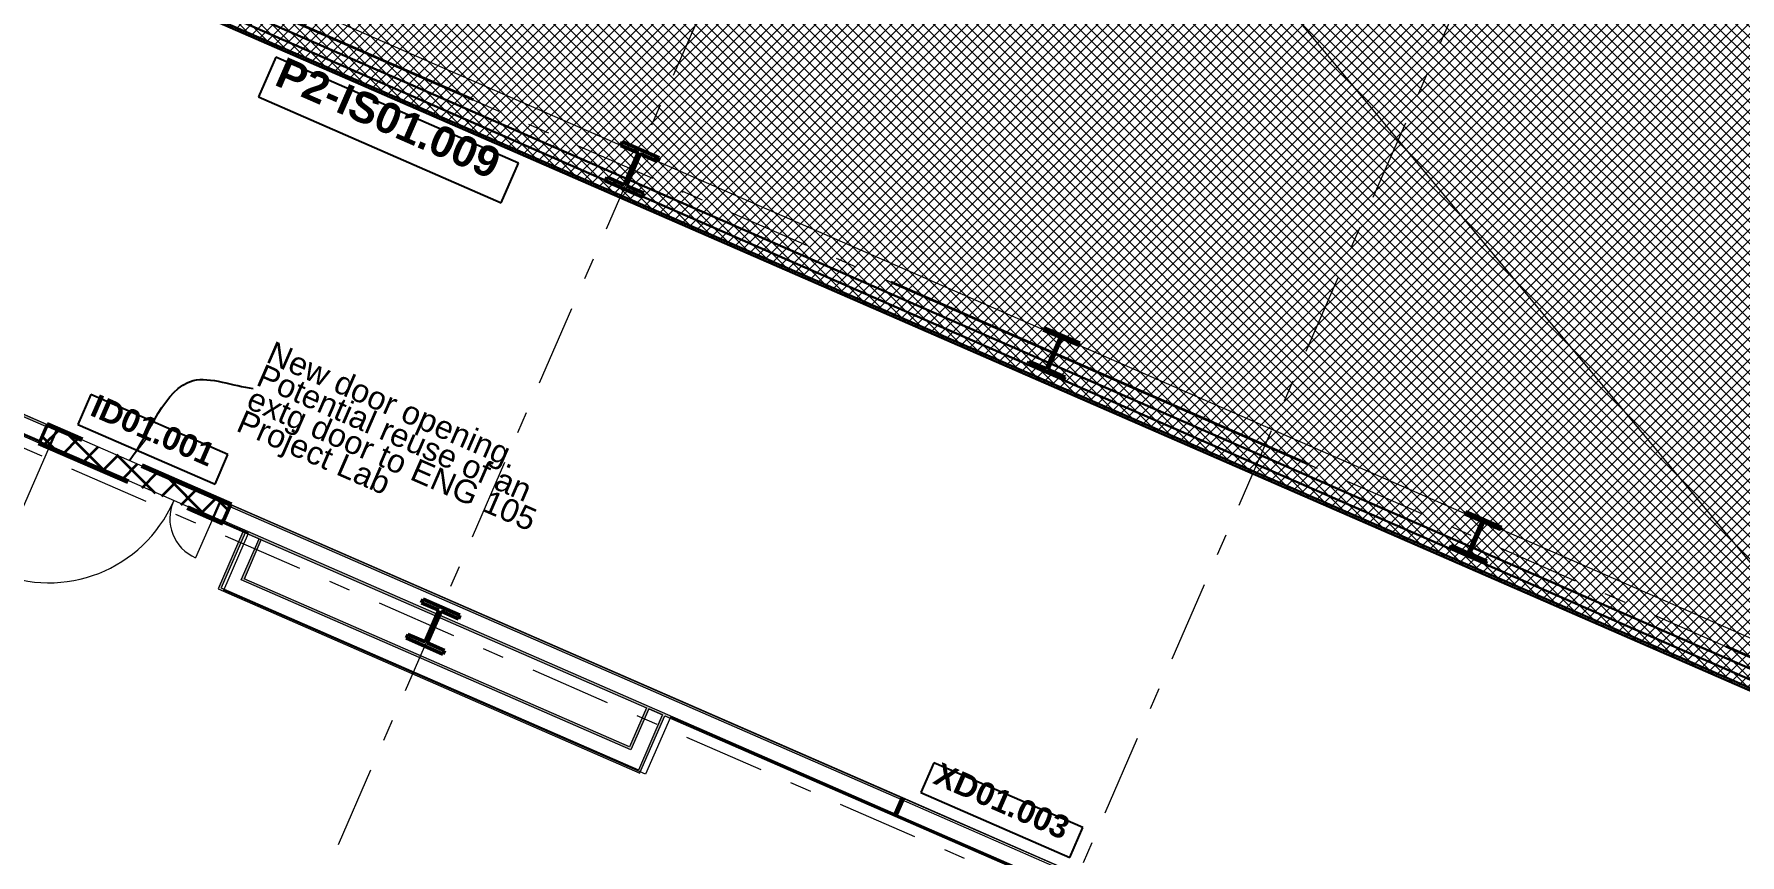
# Model space of a CAD drawing. Header units: millimetres. Extents: x -50172 to 258853, y -59787 to 25069.
# Drawn here: x 205611 to 216733, y -8943 to -3596 of the extents above; entities that cross this region are included whole.
import ezdxf
from ezdxf.enums import TextEntityAlignment as Align

# ---------------------------------------------------------------- set-up
doc = ezdxf.new("R2010")
doc.units = ezdxf.units.MM
doc.header["$MEASUREMENT"] = 0
for name, pattern in [('DGN Style 4', [5938.379518, 2967.335175, -1483.667587, 3.709169, -1483.667587]), ('Double Dashed', [1093.611073, 529.166651, -211.666656, 141.111112, -211.666656]), ('Long Dashed', [1058.333302, 634.99999, -423.333311])]:
    doc.linetypes.add(name, pattern=pattern)
for name, color, linetype in [('A-15-M_Column_Int', 7, 'Continuous'), ('A-15-MG_Structural_Grid', 7, 'Continuous'), ('A-20-M_Floor_Slab', 7, 'Continuous'), ('A-25-M_Wall_Ext_Existing_HUB', 7, 'Continuous'), ('A-25-M_Wall_Int', 7, 'Continuous'), ('ArchiCAD Window Markers', 7, 'Continuous'), ('ArchiCAD Windows', 7, 'Continuous'), ('New_A-05-M_Gross_Int_Circulation', 7, 'Continuous'), ('New_A-35-M_FFE-Zone', 7, 'Continuous'), ('New_ArchiCAD Door Markers', 7, 'Continuous'), ('New_ArchiCAD Doors', 7, 'Continuous'), ('New_ArchiCAD Windows', 7, 'Continuous')]:
    doc.layers.add(name, color=color, linetype=linetype)
for name, color, linetype, lineweight, true_color in [('A-15-M_Column_Int_Pen_No__28', 7, 'Continuous', 50, 0x2a2a2a), ('A-15-MG_Structural_Grid_Pen_No__163', 7, 'Continuous', 0, 0x750077), ('A-25-M_Wall_Int_Pen_No__102', 7, 'Continuous', 15, 0xcccccc), ('A-25-M_Wall_Int_Pen_No__107', 7, 'Continuous', 15, 0xa6a6a6), ('ArchiCAD Windows_Pen_No__43', 7, 'Continuous', 30, 0x444444), ('New_A-05-M_Gross_Int_Circulation_Pen_No__74', 7, 'Continuous', 20, 0x606060), ('New_A-25-M_Wall_Int_Pen_No__27', 7, 'Continuous', 50, 0x2a2a2a), ('New_A-35-M_FFE-Zone_Pen_No__74', 7, 'Continuous', 20, 0x606060), ('New_ArchiCAD Doors_Pen_No__43', 7, 'Continuous', 30, 0x444444), ('New_ArchiCAD Doors_Pen_No__63', 7, 'Continuous', 20, 0x606060), ('New_ArchiCAD Windows_Pen_No__23', 7, 'Continuous', 30, 0x2a2a2a)]:
    doc.layers.add(name, color=color, linetype=linetype, lineweight=lineweight, true_color=true_color)
for name, color, linetype, lineweight in [('A-15-MG_Structural_Grid_Pen_No__8', 7, 'Continuous', 35), ('A-20-M_Floor_Slab_Pen_No__89', 8, 'Continuous', 20), ('A-25-M_Wall_Int_Pen_No__1', 7, 'Continuous', 13), ('A-95-H_Fill_Plan.Fill_Pen_No__1', 7, 'Continuous', 13), ('ArchiCAD Window Markers_Pen_No__1', 7, 'Continuous', 13), ('ArchiCAD Window Markers_Pen_No__5', 7, 'Continuous', 25), ('Demolished_A-25-M_Wall_Int_Pen_No__175', 1, 'Continuous', 35), ('Demolished_A-25-M_Wall_Int_Pen_No__177', 1, 'Continuous', 70), ('New_A-95-P_Text_1_50_GA_Pen_No__1', 7, 'Continuous', 13), ('New_A-95-P_Text_1_50_GA_Pen_No__85', 8, 'Continuous', 20), ('New_ArchiCAD Door Markers_Pen_No__1', 7, 'Continuous', 13), ('New_ArchiCAD Door Markers_Pen_No__5', 7, 'Continuous', 25), ('New_ArchiCAD Doors_Pen_No__1', 7, 'Continuous', 13), ('New_ArchiCAD Windows_Pen_No__1', 7, 'Continuous', 13), ('New_ArchiCAD Zone Stamps_Pen_No__9', 7, 'Continuous', 13)]:
    doc.layers.add(name, color=color, linetype=linetype, lineweight=lineweight)
doc.styles.add('GENERATED_STYLE_1', font='')
doc.styles.add('GENERATED_STYLE_2', font='')
doc.styles.add('GENERATED_STYLE_3', font='')
doc.styles.add('GENERATED_STYLE_4', font='')
doc.styles.get('GENERATED_STYLE_1').set_extended_font_data('Arial', bold=True)
doc.styles.get('GENERATED_STYLE_2').set_extended_font_data('Swis721 BT', bold=True)
doc.styles.get('GENERATED_STYLE_3').set_extended_font_data('Arial')
doc.styles.get('GENERATED_STYLE_4').set_extended_font_data('Swis721 BT')
doc.dimstyles.new('GENERATED_STYLE__2', dxfattribs={"dimtxt": 0.18, "dimasz": 182.4, "dimexe": 0.18, "dimexo": 0.0625, "dimgap": 0.09, "dimtad": 0, "dimtih": 1, "dimtoh": 1, "dimdec": 4, "dimzin": 0, "dimdsep": 46, "dimcen": 0.09, "dimadec": 0, "dimazin": 0, "dimtfac": 1, "dimtdec": 4, "dimtmove": 0, "dimatfit": 3, "dimldrblk": 'ARROWHEAD_5', "dimfxl": 1, "dimtolj": 1, "dimtzin": 0, "dimarcsym": 0})
pattern_1 = [(286.3, (0, 0), (-3213820, 11866500), [3000, -14992680]), (309.93, (992000, -2522800), (-1760680, 765780), [4670, -4288600]), (111.49, (-168200, -712500), (765800, 1760700), [7100, -2708200]), (111.49, (-238700, -1062700), (765800, 1760700), [7100, -2708200]), (111.49, (-566500, -1578300), (765800, 1760700), [7100, -2708200]), (111.49, (-655700, -1708100), (765800, 1760700), [7100, -2708200]), (111.494, (-465300, -1834400), (765800, 1760700), [7100, -2708200]), (111.494, (-104200, -1931700), (765800, 1760700), [7100, -2708200]), (111.494, (257800, -2002000), (765800, 1760700), [7100, -2708200]), (183.06, (-194600, -886000), (2526450, 994900), [11200, -4282100]), (183.06, (-349700, -1079650), (2526450, 994900), [11200, -4282100]), (183.06, (116350, -2076500), (2526450, 994900), [11200, -4282100]), (111.49, (-350400, -1231700), (765800, 1760700), [7100, -2708200]), (111.49, (-502900, -1720200), (765800, 1760700), [7100, -2708200]), (111.494, (-274000, -1895900), (765800, 1760700), [7100, -2708200]), (111.494, (322000, -2155100), (765800, 1760700), [7100, -2708200]), (48.06, (-367140, -1412600), (765780, 1760680), [10500, -6061050]), (48.06, (-236400, -1671930), (765780, 1760680), [10520, -6061050]), (48.06, (-93300, -549600), (765800, 1760700), [10500, -6061050]), (48.06, (189050, -378800), (765800, 1760700), [10500, -6061050]), (48.06, (50600, -207200), (765800, 1760700), [10500, -6061050]), (48.06, (563700, -450600), (765800, 1760700), [10500, -6061050]), (48.06, (904800, -517960), (765780, 1760680), [10500, -6061050]), (48.06, (1265960, -877540), (765780, 1760680), [10500, -6061050]), (48.06, (1482600, -916100), (765780, 1760680), [10520, -6061050]), (48.06, (1273060, -1199550), (765780, 1760680), [10520, -6061050]), (48.06, (1211900, -1491860), (765780, 1760680), [10520, -6061050]), (48.06, (943500, -1689000), (765780, 1760680), [10520, -6061050]), (48.06, (1016600, -1999200), (765780, 1760680), [10520, -6061050]), (48.06, (801000, -2133260), (765780, 1760680), [10520, -6061050]), (48.06, (807600, -2293060), (765780, 1760680), [10520, -6061050]), (48.06, (630500, -2291960), (765780, 1760680), [10520, -6061050]), (48.06, (151700, -1607900), (765780, 1760680), [10520, -6061050]), (48.06, (70000, -1177460), (765780, 1760680), [10500, -6061050]), (48.06, (631750, -935800), (765780, 1760680), [10500, -6061050]), (48.06, (986700, -1181300), (765780, 1760680), [10500, -6061050]), (48.06, (850600, -1436000), (765780, 1760680), [10520, -6061050]), (48.06, (409300, -1365550), (765780, 1760680), [10500, -6061050]), (48.06, (488700, -1638000), (765780, 1760680), [10520, -6061050]), (48.06, (565600, -1787900), (765780, 1760680), [10520, -6061050]), (48.06, (297900, -886800), (765780, 1760680), [10500, -6061050]), (48.06, (277700, -629950), (765800, 1760700), [10500, -6061050]), (111.494, (551400, -2107800), (765800, 1760700), [7100, -2708200]), (111.494, (998900, -2140500), (765800, 1760700), [7100, -2708200]), (111.49, (707000, -1598400), (765800, 1760700), [7100, -2708200]), (111.494, (1193500, -1658100), (765800, 1760700), [7100, -2708200]), (111.49, (691100, -1191600), (765800, 1760700), [7100, -2708200]), (111.49, (1263300, -1334100), (765800, 1760700), [7100, -2708200]), (111.49, (979600, -866500), (765800, 1760700), [7100, -2708200]), (111.49, (1307600, -730700), (765800, 1760700), [7100, -2708200]), (111.49, (640400, -526600), (765800, 1760700), [7100, -2708200]), (111.49, (694500, -717200), (765800, 1760700), [7100, -2708200]), (111.49, (314700, -283700), (765800, 1760700), [7100, -2708200]), (111.49, (167600, -528500), (765800, 1760700), [7100, -2708200]), (111.49, (12400, -430600), (765800, 1760700), [7100, -2708200]), (111.49, (67100, -748000), (765800, 1760700), [7100, -2708200]), (111.49, (344000, -1091200), (765800, 1760700), [7100, -2708200]), (111.49, (29600, -939300), (765800, 1760700), [7100, -2708200]), (111.49, (438400, -757700), (765800, 1760700), [7100, -2708200]), (111.49, (-42600, -1373600), (765800, 1760700), [7100, -2708200]), (169.023, (65740, -1702860), (-7808487, 1302433), [10530, -17691000]), (169.023, (1133700, -1883880), (-7808487, 1302433), [10530, -17691000]), (169.023, (1445740, -1224800), (-7808487, 1302433), [10530, -17691000]), (169.023, (1047320, -1405880), (-7808487, 1302433), [10530, -17691000]), (169.023, (180300, -1357830), (-7808487, 1302433), [10530, -17691000]), (169.023, (-432670, -1577200), (-7808487, 1302433), [10530, -17691000]), (169.023, (223600, -966600), (-7808487, 1302433), [10530, -17691000]), (169.023, (1136430, -1014340), (-7808487, 1302433), [10530, -17691000]), (169.023, (1524220, -1021000), (-7808487, 1302433), [10530, -17691000]), (169.023, (1135220, -608810), (-7808487, 1302433), [10530, -17691000]), (169.023, (893470, -721350), (-7808487, 1302433), [10530, -17691000]), (169.023, (840820, -1017380), (-7808487, 1302433), [10530, -17691000]), (169.023, (46180, -1841170), (-7808487, 1302433), [10530, -17691000]), (169.023, (407640, -1861700), (-7808487, 1302433), [10530, -17691000]), (169.023, (845750, -1951000), (-7808487, 1302433), [10530, -17691000]), (48.06, (1350950, -1429200), (765780, 1760680), [10520, -6061050]), (48.06, (1140700, -2005970), (765780, 1760680), [10520, -6061050]), (48.06, (978100, -2309850), (765780, 1760680), [10520, -6061050]), (48.06, (198750, -158600), (765800, 1760700), [10500, -6061050]), (48.06, (458460, -261400), (765800, 1760700), [10500, -6061050]), (48.06, (772750, -448730), (765780, 1760680), [10500, -6061050]), (48.06, (1481360, -686060), (765780, 1760680), [10520, -6061050]), (48.06, (1667650, -817700), (765780, 1760680), [10520, -6061050]), (48.06, (1651400, -901750), (765780, 1760680), [10520, -6061050])]

# ---------------------------------------------------------------- blocks, each defined once
blk = doc.blocks.new('Controls Teaching 1_INB 1209_30_3', base_point=(206524, -13413))
at = {"layer": 'New_A-35-M_FFE-Zone_Pen_No__74', "linetype": 'Continuous'}
for p, q in [((205360, -6127), (201846, -14187)), ((207008, -6846), (205360, -6127)), ((206847, -7218), (207008, -6846)), ((209597, -8418), (206847, -7218)), ((209759, -8045), (209597, -8418)), ((212756, -9352), (209759, -8045)), ((211322, -12640), (212756, -9352)), ((212069, -12966), (211322, -12640)), ((209989, -17738), (212069, -12966)), ((201846, -14187), (209989, -17738))]:
    blk.add_line(p, q, dxfattribs=at)
at = {"layer": 'New_ArchiCAD Zone Stamps_Pen_No__9'}
for tag, height, style, p in [('ROOM_NAME', 250, 'GENERATED_STYLE_1', (205485, -11764)), ('zoneNameLine2', 250, 'GENERATED_STYLE_1', (205296, -12196)), ('ROOM_NUMBER', 200, 'GENERATED_STYLE_3', (205108, -12616)), ('measuredAreaCode', 200, 'GENERATED_STYLE_3', (204951, -12977)), ('ROOM_HOLES_PRM', 200, 'GENERATED_STYLE_3', (205258, -13111)), ('DUMMY_649', 200, 'GENERATED_STYLE_3', (205748, -13324)), ('DUMMY_650', 133, 'GENERATED_STYLE_3', (206027, -13431))]:
    blk.add_attdef(tag, text='', height=height, rotation=336.4404, dxfattribs=dict(at, style=style)).set_placement(p, align=Align.TOP_LEFT)
blk = doc.blocks.new('Hub Circulation-First_INB 1250_31_3', base_point=(202027, -3160))
at = {"layer": 'New_A-05-M_Gross_Int_Circulation_Pen_No__74', "linetype": 'Continuous'}
for p, q in [((217654, -8245), (183044, 6847)), ((200586, -3912), (216515, -10858))]:
    blk.add_line(p, q, dxfattribs=at)
at = {"layer": 'New_ArchiCAD Zone Stamps_Pen_No__9'}
for tag, height, style, p in [('ROOM_NAME', 250, 'GENERATED_STYLE_1', (200924, -1483)), ('zoneNameLine2', 250, 'GENERATED_STYLE_1', (200735, -1915)), ('ROOM_NUMBER', 200, 'GENERATED_STYLE_3', (200547, -2335)), ('measuredAreaCode', 200, 'GENERATED_STYLE_3', (200390, -2695)), ('DUMMY_649', 200, 'GENERATED_STYLE_3', (200697, -2830)), ('DUMMY_650', 200, 'GENERATED_STYLE_3', (201327, -3104)), ('DUMMY_651', 133, 'GENERATED_STYLE_3', (201606, -3210))]:
    blk.add_attdef(tag, text='', height=height, rotation=336.4404, dxfattribs=dict(at, style=style)).set_placement(p, align=Align.TOP_LEFT)
blk = doc.blocks.new('Slab_3_3', base_point=(169201, -115))
at = {"layer": 'A-20-M_Floor_Slab_Pen_No__89', "linetype": 'Continuous', "flags": 128}
blk.add_lwpolyline([(169201, -115), (176350, 6537), (176265, 6629), (179497, 9637), (183786, 7767), (187908, 17220), (201699, 11206), (197247, 997), (217780, -7956), (215006, -14318), (212121, -13060), (210007, -17909)], close=True, dxfattribs=at)
blk = doc.blocks.new('Simple Window Opening[1]_3', base_point=(168559, 0))
at = {"layer": 'New_ArchiCAD Windows_Pen_No__1', "linetype": 'Continuous'}
for p, q in [((217793, -8278), (217664, -8222)), ((217898, -8324), (217793, -8278)), ((218005, -8371), (217898, -8324)), ((218099, -8412), (218005, -8371)), ((216644, -10914), (216515, -10858)), ((216749, -10960), (216644, -10914)), ((216856, -11006), (216749, -10960)), ((216950, -11047), (216856, -11006))]:
    blk.add_line(p, q, dxfattribs=at)
at = {"layer": 'New_ArchiCAD Windows_Pen_No__23', "linetype": 'Continuous'}
for p, q in [((217664, -8222), (216515, -10858)), ((218099, -8412), (216950, -11047))]:
    blk.add_line(p, q, dxfattribs=at)
blk = doc.blocks.new('Wall_50_3', base_point=(213194, -19661))
at = {"layer": 'New_ArchiCAD Windows', "color": 251, "linetype": 'Continuous', "lineweight": 20, "true_color": 0x606060}
blk.add_blockref('Simple Window Opening[1]_3', (168559, 0), dxfattribs=at)
blk = doc.blocks.new('Door Stamp 17[1]_3', base_point=(206242, -6520))
at = {"layer": 'New_ArchiCAD Door Markers_Pen_No__5', "linetype": 'Continuous'}
for p, q in [((205980, -5945), (205895, -6139)), ((206875, -6335), (205980, -5945)), ((205895, -6139), (206791, -6529)), ((205895, -6139), (206791, -6529)), ((206791, -6529), (206875, -6335))]:
    blk.add_line(p, q, dxfattribs=at)
at = {"layer": 'New_ArchiCAD Door Markers_Pen_No__1', "style": 'GENERATED_STYLE_2'}
blk.add_attdef('AC_WIDO_ID', text='', height=150, rotation=336.4404, dxfattribs=at).set_placement((205949, -6117), align=Align.BOTTOM_LEFT)
blk = doc.blocks.new('Double Door Asymmetric 19[1]_3', base_point=(168559, 0))
at = {"layer": 'New_ArchiCAD Doors_Pen_No__1', "linetype": 'Continuous'}
for p, q in [((205648, -6244), (205688, -6153)), ((205688, -6153), (205694, -6139)), ((205642, -6258), (205648, -6244)), ((206889, -6676), (206895, -6662)), ((206843, -6782), (206849, -6768)), ((206849, -6768), (206889, -6676))]:
    blk.add_line(p, q, dxfattribs=at)
at = {"layer": 'New_ArchiCAD Doors_Pen_No__43', "linetype": 'Continuous'}
for p, q in [((205642, -6258), (205694, -6139)), ((205700, -6142), (205648, -6261)), ((205700, -6142), (205694, -6139)), ((205761, -6168), (205700, -6142)), ((205709, -6287), (205761, -6168)), ((205648, -6261), (205642, -6258)), ((205648, -6261), (205709, -6287)), ((206828, -6633), (206776, -6752)), ((206888, -6660), (206828, -6633)), ((206836, -6779), (206888, -6660)), ((206843, -6782), (206895, -6662)), ((206888, -6660), (206895, -6662)), ((206776, -6752), (206836, -6779)), ((206836, -6779), (206843, -6782))]:
    blk.add_line(p, q, dxfattribs=at)
at = {"layer": 'New_ArchiCAD Doors_Pen_No__63', "linetype": 'Continuous'}
for p, q in [((205709, -6287), (205355, -7098)), ((206776, -6752), (206664, -7009))]:
    blk.add_line(p, q, dxfattribs=at)
for centre, radius, start, end in [((205709, -6287), 884, 246.4404, 336.4404), ((206776, -6752), 280, 156.4404, 246.4404)]:
    blk.add_arc(centre, radius, start, end, dxfattribs=at)
at = {"layer": 'New_ArchiCAD Door Markers'}
ref = blk.add_blockref('Door Stamp 17[1]_3', (206242, -6520), dxfattribs=at)
ref.add_attrib('AC_WIDO_ID', 'ID01.001', dxfattribs={"layer": 'New_ArchiCAD Door Markers_Pen_No__1', "color": 7, "height": 150, "rotation": 336.4404, "style": 'GENERATED_STYLE_2'}).set_placement((205949, -6117), align=Align.BOTTOM_LEFT)
blk = doc.blocks.new('Door Stamp 17[2]_3', base_point=(211794, -8941))
at = {"layer": 'New_ArchiCAD Door Markers_Pen_No__5', "linetype": 'Continuous'}
for p, q in [((211477, -8343), (211392, -8537)), ((212448, -8766), (211477, -8343)), ((211392, -8537), (212363, -8960)), ((211392, -8537), (212363, -8960)), ((212363, -8960), (212448, -8766))]:
    blk.add_line(p, q, dxfattribs=at)
at = {"layer": 'New_ArchiCAD Door Markers_Pen_No__1', "style": 'GENERATED_STYLE_2'}
blk.add_attdef('AC_WIDO_ID', text='', height=150, rotation=336.4404, dxfattribs=at).set_placement((211446, -8516), align=Align.BOTTOM_LEFT)
blk = doc.blocks.new('Simple Door Opening[2]_3', base_point=(168559, 0))
at = {"layer": 'New_ArchiCAD Doors_Pen_No__1', "linetype": 'Continuous'}
for p, q in [((211269, -8586), (211229, -8678)), ((211275, -8572), (211269, -8586)), ((211229, -8678), (211223, -8692)), ((212411, -9084), (212371, -9176)), ((212417, -9071), (212411, -9084)), ((212371, -9176), (212365, -9190))]:
    blk.add_line(p, q, dxfattribs=at)
at = {"layer": 'New_ArchiCAD Door Markers'}
ref = blk.add_blockref('Door Stamp 17[2]_3', (211794, -8941), dxfattribs=at)
ref.add_attrib('AC_WIDO_ID', 'XD01.003', dxfattribs={"layer": 'New_ArchiCAD Door Markers_Pen_No__1', "color": 7, "height": 150, "rotation": 336.4404, "style": 'GENERATED_STYLE_2'}).set_placement((211446, -8516), align=Align.BOTTOM_LEFT)
blk = doc.blocks.new('Wall_58_3', base_point=(216515, -10858))
at = {"layer": 'A-25-M_Wall_Int_Pen_No__107', "linetype": 'Continuous'}
for points in [[(204733, -5736), (205688, -6153), (205694, -6139), (204739, -5723)], [(204693, -5828), (204687, -5842), (205642, -6258), (205648, -6244)], [(206889, -6676), (211269, -8586), (211275, -8572), (206895, -6662)], [(206849, -6768), (206843, -6782), (211223, -8692), (211229, -8678)]]:
    blk.add_hatch(color=256, dxfattribs=at).paths.add_polyline_path(points)
at = {"layer": 'Demolished_A-25-M_Wall_Int_Pen_No__175', "linetype": 'Continuous'}
h = blk.add_hatch(dxfattribs=at)
h.set_pattern_fill('Concrete_Block_0003', color=256, style=0, pattern_type=2)
h.set_pattern_definition([(45, (168558.73, 0), (-91.92388, 91.92388), []), (135, (168558.73, 0), (91.92388, 91.92388), [])])
h.paths.add_polyline_path([(205642, -6258), (206843, -6782), (206849, -6768), (206889, -6676), (206895, -6662), (205694, -6139), (205688, -6153), (205648, -6244)])
at = {"layer": 'A-25-M_Wall_Int_Pen_No__1', "linetype": 'Continuous'}
for p, q in [((205688, -6153), (204733, -5736)), ((204693, -5828), (205648, -6244)), ((205648, -6244), (205688, -6153)), ((205688, -6153), (205694, -6139)), ((205642, -6258), (205648, -6244)), ((206889, -6676), (206895, -6662)), ((206843, -6782), (206849, -6768)), ((206849, -6768), (206889, -6676)), ((206849, -6768), (211229, -8678)), ((211269, -8586), (206889, -6676)), ((211275, -8572), (211254, -8564)), ((211223, -8692), (211202, -8683))]:
    blk.add_line(p, q, dxfattribs=at)
at = {"layer": 'A-25-M_Wall_Int_Pen_No__1', "linetype": 'Continuous', "flags": 128}
for points in [[(205694, -6139), (204739, -5723)], [(205324, -6119), (205642, -6258)], [(211275, -8572), (206895, -6662)], [(206843, -6782), (209604, -7986)], [(209618, -7992), (209709, -8032)], [(209723, -8038), (211223, -8692)]]:
    blk.add_lwpolyline(points, dxfattribs=at)
at = {"layer": 'Demolished_A-25-M_Wall_Int_Pen_No__177', "linetype": 'Long Dashed'}
for p, q in [((206895, -6662), (205694, -6139)), ((205642, -6258), (206843, -6782)), ((211275, -8572), (211223, -8692))]:
    blk.add_line(p, q, dxfattribs=at)
at = {"layer": 'New_A-25-M_Wall_Int_Pen_No__27', "linetype": 'Continuous'}
blk.add_line((211275, -8572), (211223, -8692), dxfattribs=at)
at = {"layer": 'New_ArchiCAD Doors', "color": 251, "linetype": 'Continuous', "lineweight": 20, "true_color": 0x606060}
for name in ['Double Door Asymmetric 19[1]_3', 'Simple Door Opening[2]_3']:
    blk.add_blockref(name, (168559, 0), dxfattribs=at)
blk = doc.blocks.new('Window 19')
at = {"layer": 'ArchiCAD Windows_Pen_No__43', "linetype": 'Continuous'}
for p, q in [((-10441, 15), (10441, 15)), ((-10391, 0), (10391, 0)), ((10391, -50), (-10391, -50)), ((-10426, -115), (10426, -115))]:
    blk.add_line(p, q, dxfattribs=at)
blk = doc.blocks.new('Window Stamp 18_5')
at = {"layer": 'ArchiCAD Window Markers_Pen_No__5', "linetype": 'Continuous'}
for p, q in [((863, -190), (-863, -190)), ((-863, -190), (-863, -472)), ((863, -472), (863, -190)), ((-863, -472), (863, -472)), ((-863, -472), (863, -472))]:
    blk.add_line(p, q, dxfattribs=at)
at = {"layer": 'ArchiCAD Window Markers_Pen_No__1', "style": 'GENERATED_STYLE_2'}
blk.add_attdef('AC_WIDO_ID', text='', height=200, dxfattribs=at).set_placement((-785, -413), align=Align.BOTTOM_LEFT)
blk = doc.blocks.new('Wall_60_3', base_point=(182925, 6899))
at = {"layer": 'ArchiCAD Window Markers'}
ref = blk.add_blockref('Window Stamp 18_5', (208055, -3917), dxfattribs=dict(at, rotation=336.4403490338821))
ref.add_attrib('AC_WIDO_ID', 'P2-IS01.009', dxfattribs={"layer": 'ArchiCAD Window Markers_Pen_No__1', "color": 7, "height": 200, "rotation": 336.4403, "style": 'GENERATED_STYLE_2'}).set_placement((207146, -3978), align=Align.BOTTOM_LEFT)
at = {"layer": 'ArchiCAD Windows', "color": 251, "linetype": 'Continuous', "lineweight": 20, "true_color": 0x606060, "zscale": 1000, "rotation": 156.4403490338821}
blk.add_blockref('Window 19', (208009, -4023), dxfattribs=at)
blk = doc.blocks.new('Wall_138_3', base_point=(209775, -7919))
at = {"layer": 'A-25-M_Wall_Int_Pen_No__107', "linetype": 'Continuous'}
for points in [[(209604, -7986), (209494, -8239), (209501, -8259), (209618, -7992)], [(209561, -8410), (209723, -8038), (209709, -8032), (209553, -8390)]]:
    blk.add_hatch(color=256, dxfattribs=at).paths.add_polyline_path(points)
at = {"layer": 'A-25-M_Wall_Int_Pen_No__1', "linetype": 'Continuous'}
for p, q in [((209618, -7992), (209501, -8259)), ((209553, -8390), (209709, -8032))]:
    blk.add_line(p, q, dxfattribs=at)
at = {"layer": 'A-25-M_Wall_Int_Pen_No__1', "linetype": 'Continuous', "flags": 128}
for points in [[(209604, -7986), (209494, -8239)], [(209709, -8032), (209618, -7992)], [(209561, -8410), (209723, -8038)]]:
    blk.add_lwpolyline(points, dxfattribs=at)
blk = doc.blocks.new('Wall_139_3', base_point=(209561, -8410))
at = {"layer": 'A-25-M_Wall_Int_Pen_No__107', "linetype": 'Continuous'}
for points in [[(206811, -7211), (209561, -8410), (209553, -8390), (206831, -7203)], [(209494, -8239), (206982, -7144), (206962, -7151), (209501, -8259)]]:
    blk.add_hatch(color=256, dxfattribs=at).paths.add_polyline_path(points)
at = {"layer": 'A-25-M_Wall_Int_Pen_No__1', "linetype": 'Continuous'}
for p, q in [((206831, -7203), (209553, -8390)), ((209501, -8259), (206962, -7151))]:
    blk.add_line(p, q, dxfattribs=at)
at = {"layer": 'A-25-M_Wall_Int_Pen_No__1', "linetype": 'Continuous', "flags": 128}
for points in [[(206811, -7211), (209561, -8410)], [(209494, -8239), (206982, -7144)]]:
    blk.add_lwpolyline(points, dxfattribs=at)
blk = doc.blocks.new('Wall_140_3', base_point=(206811, -7211))
at = {"layer": 'A-25-M_Wall_Int_Pen_No__107', "linetype": 'Continuous'}
for points in [[(206973, -6839), (206811, -7211), (206831, -7203), (206987, -6845)], [(206982, -7144), (207092, -6891), (207078, -6885), (206962, -7151)]]:
    blk.add_hatch(color=256, dxfattribs=at).paths.add_polyline_path(points)
at = {"layer": 'A-25-M_Wall_Int_Pen_No__1', "linetype": 'Continuous'}
for p, q in [((206987, -6845), (206831, -7203)), ((206962, -7151), (207078, -6885))]:
    blk.add_line(p, q, dxfattribs=at)
at = {"layer": 'A-25-M_Wall_Int_Pen_No__1', "linetype": 'Continuous', "flags": 128}
for points in [[(206973, -6839), (206811, -7211)], [(207092, -6891), (206973, -6839)], [(206982, -7144), (207092, -6891)]]:
    blk.add_lwpolyline(points, dxfattribs=at)
blk = doc.blocks.new('Wall_205_3', base_point=(211223, -8692))
at = {"layer": 'A-25-M_Wall_Int_Pen_No__1', "linetype": 'Continuous'}
for p, q in [((212411, -9084), (211269, -8586)), ((211229, -8678), (212371, -9176))]:
    blk.add_line(p, q, dxfattribs=at)
at = {"layer": 'A-25-M_Wall_Int_Pen_No__1', "linetype": 'Continuous', "flags": 128}
for points in [[(211275, -8572), (211223, -8692)], [(212417, -9071), (211275, -8572)], [(211223, -8692), (212365, -9190)], [(212365, -9190), (212417, -9071)]]:
    blk.add_lwpolyline(points, dxfattribs=at)
blk = doc.blocks.new('Universal Columns Column 19')
at = {"layer": 'A-15-M_Column_Int', "linetype": 'Continuous', "lineweight": 0, "true_color": 0xffffff}
h = blk.add_hatch(dxfattribs=at)
h.set_pattern_fill('613_01__a5_STUCCO_0001', style=0, pattern_type=2)
h.set_pattern_definition(pattern_1)
h.paths.add_polyline_path([(-127.3, -127.05), (127.3, -127.05), (127.3, -112.85), (4.3, -112.85), (4.3, 112.85), (127.3, 112.85), (127.3, 127.05), (-127.3, 127.05), (-127.3, 112.85), (-4.3, 112.85), (-4.3, -112.85), (-127.3, -112.85)])
at = {"layer": 'A-15-M_Column_Int_Pen_No__28', "linetype": 'Continuous'}
for p, q in [((127.3, 127.05), (-127.3, 127.05)), ((-127.3, 127.05), (-127.3, 112.85)), ((-127.3, 112.85), (-4.3, 112.85)), ((-4.3, 112.85), (-4.3, -112.85)), ((4.3, -112.85), (4.3, 112.85)), ((4.3, 112.85), (127.3, 112.85)), ((127.3, 112.85), (127.3, 127.05)), ((-4.3, -112.85), (-127.3, -112.85)), ((-127.3, -112.85), (-127.3, -127.05)), ((-127.3, -127.05), (127.3, -127.05)), ((127.3, -112.85), (4.3, -112.85)), ((127.3, -127.05), (127.3, -112.85))]:
    blk.add_line(p, q, dxfattribs=at)
blk = doc.blocks.new('Universal Columns Column 19_2')
at = {"layer": 'A-15-M_Column_Int', "linetype": 'Continuous', "lineweight": 0, "true_color": 0xffffff}
h = blk.add_hatch(dxfattribs=at)
h.set_pattern_fill('613_01__a5_STUCCO_0001', style=0, pattern_type=2)
h.set_pattern_definition(pattern_1)
h.paths.add_polyline_path([(-130.65, -138.15), (130.65, -138.15), (130.65, -112.85), (7.65, -112.85), (7.65, 112.85), (130.65, 112.85), (130.65, 138.15), (-130.65, 138.15), (-130.65, 112.85), (-7.65, 112.85), (-7.65, -112.85), (-130.65, -112.85)])
at = {"layer": 'A-15-M_Column_Int_Pen_No__28', "linetype": 'Continuous'}
for p, q in [((130.65, 138.15), (-130.65, 138.15)), ((-130.65, 138.15), (-130.65, 112.85)), ((-130.65, 112.85), (-7.65, 112.85)), ((-7.65, 112.85), (-7.65, -112.85)), ((7.65, -112.85), (7.65, 112.85)), ((7.65, 112.85), (130.65, 112.85)), ((130.65, 112.85), (130.65, 138.15)), ((-7.65, -112.85), (-130.65, -112.85)), ((-130.65, -112.85), (-130.65, -138.15)), ((-130.65, -138.15), (130.65, -138.15)), ((130.65, -112.85), (7.65, -112.85)), ((130.65, -138.15), (130.65, -112.85))]:
    blk.add_line(p, q, dxfattribs=at)
blk = doc.blocks.new('Standard grid marker')
at = {"layer": 'A-15-MG_Structural_Grid_Pen_No__163', "linetype": 'Double Dashed'}
blk.add_line((1000, 0), (29726, 0), dxfattribs=at)
at = {"layer": 'A-15-MG_Structural_Grid_Pen_No__163', "style": 'GENERATED_STYLE_4'}
for tag, p in [('AC_MarkerText_1_0', (-500, 41)), ('AC_MarkerText_1_1', (31226, 41))]:
    blk.add_attdef(tag, text='', height=350, rotation=90, dxfattribs=at).set_placement(p, align=Align.MIDDLE_CENTER)
blk = doc.blocks.new('ARROWHEAD_5')
at = {"color": 0, "linetype": 'Continuous', "lineweight": 0}
blk.add_line((0, 0), (-1, 0), dxfattribs=at)
blk.add_solid([(-1, 0.2679), (0, 0), (-1, -0.2679), (-1, 0.2679)], dxfattribs=at)
blk = doc.blocks.new('Standard grid marker_3')
at = {"layer": 'A-15-MG_Structural_Grid_Pen_No__163', "linetype": 'Double Dashed'}
blk.add_line((1000, 0), (74255, 0), dxfattribs=at)
at = {"layer": 'A-15-MG_Structural_Grid_Pen_No__163', "style": 'GENERATED_STYLE_4'}
for tag, p in [('AC_MarkerText_1_0', (-500, 43)), ('AC_MarkerText_1_1', (75755, 43))]:
    blk.add_attdef(tag, text='', height=350, rotation=360, dxfattribs=at).set_placement(p, align=Align.MIDDLE_CENTER)

msp = doc.modelspace()

# ---------------------------------------------------------------- hatches: boundary and pattern name
at = {"layer": 'A-25-M_Wall_Int_Pen_No__102', "linetype": 'Continuous'}
h = msp.add_hatch(dxfattribs=at)
h.set_pattern_fill('Grid_5x5_Diagonal_0003', color=256, style=0, pattern_type=2)
h.set_pattern_definition([(45, (168558.73, 0), (-35.35534, 35.35534), []), (135, (168558.73, 0), (35.35534, 35.35534), [])])
h.paths.add_polyline_path([(213327, -19356.4), (218089.4, -8434.9), (197121.1, 708.3), (201698.7, 11206.2), (242832.2, -6730.2), (233492.3, -28149.5)])

# ---------------------------------------------------------------- linework, layer by layer
at = {"layer": 'A-15-MG_Structural_Grid_Pen_No__8', "linetype": 'DGN Style 4'}
msp.add_line((241135.9, -18266), (171470.9, 12111.3), dxfattribs=at)
at = {"layer": 'A-95-H_Fill_Plan.Fill_Pen_No__1', "linetype": 'Continuous'}
msp.add_line((201658.9, 11114.8), (217706.4, -8126), dxfattribs=at)

# ---------------------------------------------------------------- block references
at = {"layer": 'A-15-M_Column_Int', "linetype": 'Continuous', "zscale": 1000}
for name, p, rotation in [('Universal Columns Column 19_2', (209511.4, -4476.6), 336.440414821721), ('Universal Columns Column 19', (212261.4, -5675.7), 336.4404115839932), ('Universal Columns Column 19', (215011.3, -6874.8), 336.4404115839932), ('Universal Columns Column 19_2', (208212.4, -7455.7), 336.440414821721)]:
    msp.add_blockref(name, p, dxfattribs=dict(at, rotation=rotation))
at = {"layer": 'A-15-MG_Structural_Grid', "color": 8, "linetype": 'Continuous', "lineweight": 15, "zscale": 1000}
for name, p, rotation in [('Standard grid marker_3', (172154, 11813.5), 336.440411583993), ('Standard grid marker_3', (170855, 8834.4), 336.440411583993), ('Standard grid marker', (215197.8, 8563.8), 246.440411583993), ('Standard grid marker', (219322.7, 6765.2), 246.440411583993)]:
    msp.add_blockref(name, p, dxfattribs=dict(at, rotation=rotation))
at = {"layer": 'A-20-M_Floor_Slab', "color": 8, "linetype": 'Continuous', "lineweight": 20}
msp.add_blockref('Slab_3_3', (169200.6, -115.4), dxfattribs=at)
at = {"layer": 'A-25-M_Wall_Ext_Existing_HUB', "color": 250, "lineweight": 50, "true_color": 0x2a2a2a}
msp.add_blockref('Wall_50_3', (213194.1, -19661.2), dxfattribs=at)
at = {"layer": 'A-25-M_Wall_Int', "color": 250, "lineweight": 50, "true_color": 0x2a2a2a}
for name, p in [('Wall_60_3', (182924.6, 6898.8)), ('Wall_58_3', (216515.3, -10857.6)), ('Wall_140_3', (206811, -7210.8)), ('Wall_139_3', (209560.9, -8409.9)), ('Wall_138_3', (209775.2, -7918.6)), ('Wall_205_3', (211222.5, -8691.5))]:
    msp.add_blockref(name, p, dxfattribs=at)
at = {"layer": 'New_A-05-M_Gross_Int_Circulation', "linetype": 'Continuous'}
msp.add_blockref('Hub Circulation-First_INB 1250_31_3', (202027.2, -3160.1), dxfattribs=at)
at = {"layer": 'New_A-35-M_FFE-Zone', "linetype": 'Continuous'}
ref = msp.add_blockref('Controls Teaching 1_INB 1209_30_3', (206524.4, -13413.4), dxfattribs=at)
ref.add_attrib('ROOM_NAME', 'Controls Teaching 1', dxfattribs={"layer": 'New_ArchiCAD Zone Stamps_Pen_No__9', "color": 7, "height": 250, "rotation": 336.44041, "style": 'GENERATED_STYLE_1'}).set_placement((205484.9, -11763.6), align=Align.TOP_LEFT)
ref.add_attrib('ROOM_HOLES_PRM', '74.0', dxfattribs={"layer": 'New_ArchiCAD Zone Stamps_Pen_No__9', "color": 7, "height": 200, "rotation": 336.44041, "style": 'GENERATED_STYLE_3'}).set_placement((205258.4, -13110.6), align=Align.TOP_LEFT)
ref.add_attrib('ROOM_NUMBER', 'INB 1209', dxfattribs={"layer": 'New_ArchiCAD Zone Stamps_Pen_No__9', "color": 7, "height": 200, "rotation": 336.44041, "style": 'GENERATED_STYLE_3'}).set_placement((205108, -12616.5), align=Align.TOP_LEFT)
ref.add_attrib('zoneNameLine2', 'ID. FF429', dxfattribs={"layer": 'New_ArchiCAD Zone Stamps_Pen_No__9', "color": 7, "height": 250, "rotation": 336.44041, "style": 'GENERATED_STYLE_1'}).set_placement((205296.5, -12195.8), align=Align.TOP_LEFT)
ref.add_attrib('measuredAreaCode', 'A: ', dxfattribs={"layer": 'New_ArchiCAD Zone Stamps_Pen_No__9', "color": 7, "height": 200, "rotation": 336.44041, "style": 'GENERATED_STYLE_3'}).set_placement((204951, -12976.6), align=Align.TOP_LEFT)
ref.add_attrib('DUMMY_649', ' m', dxfattribs={"layer": 'New_ArchiCAD Zone Stamps_Pen_No__9', "color": 7, "height": 200, "rotation": 336.44041, "style": 'GENERATED_STYLE_3'}).set_placement((205747.8, -13324), align=Align.TOP_LEFT)
ref.add_attrib('DUMMY_650', '2', dxfattribs={"layer": 'New_ArchiCAD Zone Stamps_Pen_No__9', "color": 7, "height": 133.3, "rotation": 336.44041, "style": 'GENERATED_STYLE_3'}).set_placement((206027.1, -13430.6), align=Align.TOP_LEFT)

# ---------------------------------------------------------------- texts
at = {"layer": 'New_A-95-P_Text_1_50_GA_Pen_No__1', "linetype": 'Continuous', "insert": (207039.1, -5905), "char_height": 150, "width": 2179.281, "attachment_point": 4, "rotation": 336.44041, "line_spacing_factor": 0.652021, "style": 'GENERATED_STYLE_4'}
msp.add_mtext('\\A1;{\\fSwis721 BT|b0|i0|c0|p34;\\C5;New door opening. Potential reuse of an extg door to ENG 105 Project Lab}', dxfattribs=at)

# ---------------------------------------------------------------- leaders
at = {"layer": 'New_A-95-P_Text_1_50_GA_Pen_No__85', "linetype": 'Continuous', "path_type": 1, "annotation_type": 0, "has_hookline": 1, "hookline_direction": 0, "text_width": 2121.4, "horizontal_direction": (0.916645, -0.399703, 0)}
msp.add_leader([(206232.4, -6373.8), (206647.8, -5853.3), (207039, -5904.9)], dimstyle='GENERATED_STYLE__2', dxfattribs=at)

doc.saveas('drawing.dxf')
